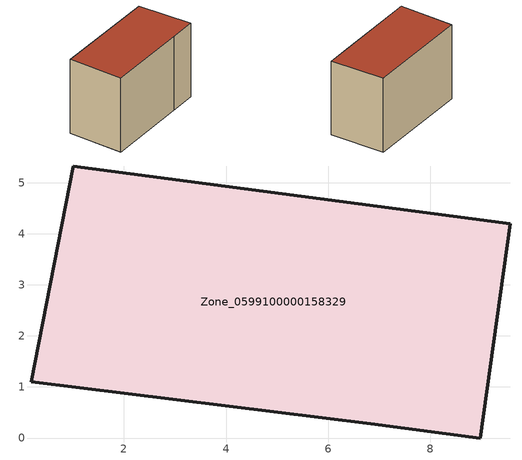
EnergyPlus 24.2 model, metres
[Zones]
Zone_0599100000158329
 floor ground (C_G): 1.01,5.33 9.57,4.2 8.98,0 6.84,0.28 0.18,1.1 z0
 wall outside (C_F): 8.98,0 9.57,4.2 1.01,5.33 0.18,1.1 6.84,0.28 8.98,0 z0:5.8
 roof outside (C_R): 9.57,4.2 1.01,5.33 0.18,1.1 6.84,0.28 8.98,0 z5.8
[BUILDING]
Pand.0599100000158329: North Axis=0; Terrain=City; Loads Convergence Tolerance Value=0.04; Temperature Convergence Tolerance Value=0.4; Solar Distribution=FullExterior; Maximum Number of Warmup Days=25; Minimum Number of Warmup Days=1
[Site:Location]
Rotterdam.The.Hague.AP_ZH_NLD Design_Conditions: Latitude=51.96; Longitude=4.45; Time Zone=1; Elevation=-4.5
[SITE:GROUNDTEMPERATURE:BUILDINGSURFACE]
18, 18, 18, 18, 18, 18, 18, 18, 18, 18, 18, 18
[MATERIAL] Thermal Absorptance=0.9; Solar Absorptance=0.7; Visible Absorptance=0.7
Name | Roughness | Thickness | Conductivity | Density | Specific Heat
G.TI.1946-1964 | MediumSmooth | 0.15 | 1 | 540 | 1210
F.TI.1946-1964 | Rough | 0.3 | 0.857143 | 1920 | 840
R.TI.1946-1964 | MediumRough | 0.2 | 0.277778 | 1500 | 1000
[CONSTRUCTION]
C_G: G.TI.1946-1964
C_F: F.TI.1946-1964
C_R: R.TI.1946-1964
[ZONE]
Zone_0599100000158329: Type=1; Multiplier=1; Ceiling Height=Autocalculate; Volume=Autocalculate; Floor Area=autocalculate; Part of Total Floor Area=Yes
[ZONEINFILTRATION:DESIGNFLOWRATE]
Infil_Zone_0599100000158329: Zone or ZoneList or Space or SpaceList=Zone_0599100000158329; Schedule=AlwaysOn; Design Flow Rate Calculation Method=Flow/Area; Flow Rate per Floor Area=0.003; Constant Term Coefficient=1; Temperature Term Coefficient=0; Velocity Term Coefficient=0; Velocity Squared Term Coefficient=0
[HVACTEMPLATE:ZONE:IDEALLOADSAIRSYSTEM]
Zone_0599100000158329: Maximum Heating Supply Air Temperature=50; Minimum Cooling Supply Air Temperature=13; Maximum Heating Supply Air Humidity Ratio=0.0156; Minimum Cooling Supply Air Humidity Ratio=0.0077; Heating Limit=NoLimit; Cooling Limit=NoLimit; Dehumidification Control Type=ConstantSensibleHeatRatio; Cooling Sensible Heat Ratio=0.7; Dehumidification Setpoint=60; Humidification Control Type=None; Humidification Setpoint=30; Outdoor Air Method=None; Outdoor Air Flow Rate per Person=0.00944; Outdoor Air Flow Rate per Zone Floor Area=0; Outdoor Air Flow Rate per Zone=0; Demand Controlled Ventilation Type=None; Outdoor Air Economizer Type=NoEconomizer; Heat Recovery Type=None; Sensible Heat Recovery Effectiveness=0.7; Latent Heat Recovery Effectiveness=0.65
[ZONECONTROL:THERMOSTAT]
ThermostatControl_Zone_0599100000158329: Zone or ZoneList=Zone_0599100000158329; Control Type Schedule=DualSetpointControlType; Control 1=Thermostat_Zone_0599100000158329; Temperature Difference Between Cutout And Setpoint=0
[THERMOSTATSETPOINT:DUALSETPOINT]
Thermostat_Zone_0599100000158329: Heating Setpoint Temperature Schedule=HeatingSetpoint_Zone_0599100000158329; Cooling Setpoint Temperature Schedule=CoolingSetpoint_Zone_0599100000158329
[SCHEDULE:COMPACT]
HeatingSetpoint_Zone_0599100000158329: Through: 12/31, For: AllDays, Until: 24:00, 21
CoolingSetpoint_Zone_0599100000158329: Through: 12/31, For: AllDays, Until: 24:00, 24
DualSetpointControlType: Through: 12/31, For: AllDays, Until: 24:00, 4
AlwaysOn: Through: 12/31, For: AllDays, Until: 24:00, 1
